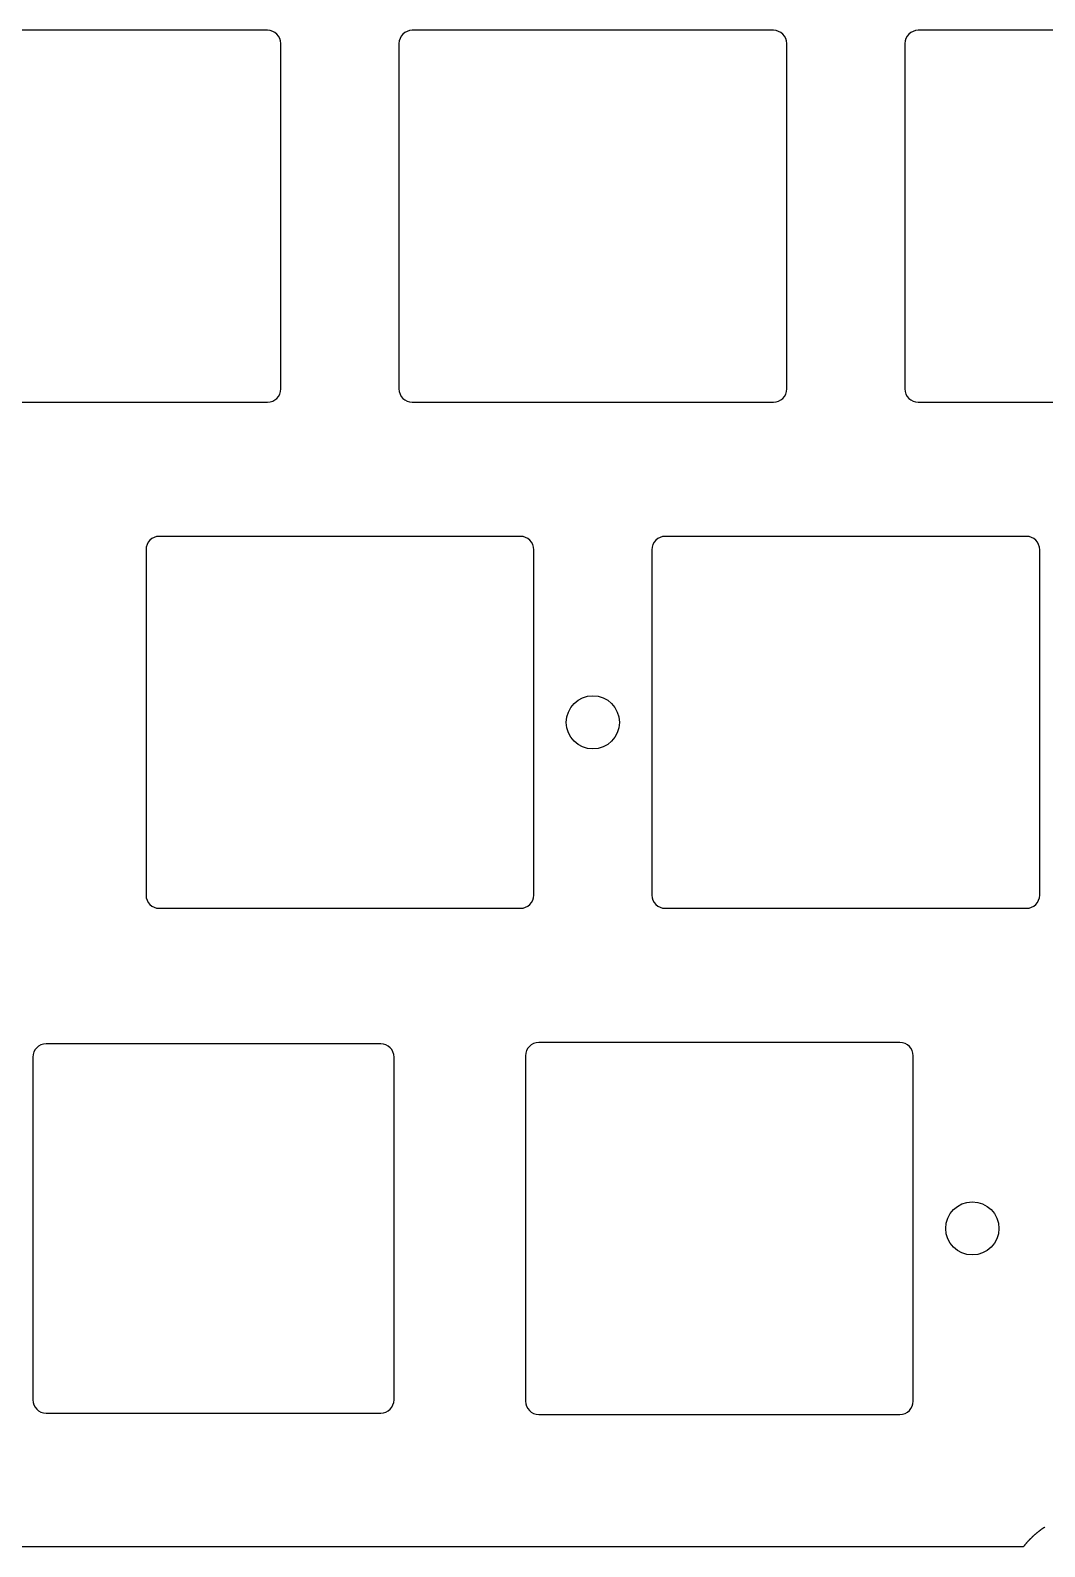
# Model space of a CAD drawing. Header units: millimetres. Extents: x -11 to 340, y -118 to 18.
# Drawn here: x 69.3 to 107.5, y -112 to -54.9 of the extents above; entities that cross this region are included whole.
import ezdxf

# ---------------------------------------------------------------- set-up
doc = ezdxf.new("R2010")
doc.units = ezdxf.units.MM
doc.header["$MEASUREMENT"] = 0
doc.layers.get('0').update_dxf_attribs({"linetype": 'CONTINUOUS'})
doc.layers.add('BLACK', color=7, linetype='CONTINUOUS')

msp = doc.modelspace()

# ---------------------------------------------------------------- linework, layer by layer
for points in [[(102.05, -93.0125), (88.45, -93.0125, 0.414212391), (87.95, -93.5125), (87.95, -106.5125, 0.414212391), (88.45, -107.0125), (102.05, -107.0125, 0.414213562), (102.55, -106.5125), (102.55, -93.5125, 0.414213562)], [(69.9, -93.0625, 0.414212391), (69.4, -93.5625), (69.4, -106.4625, 0.414212391), (69.9, -106.9625), (82.5, -106.9625, 0.414212391), (83, -106.4625), (83, -93.5625, 0.414212391), (82.5, -93.0625)]]:
    msp.add_lwpolyline(points, format="xyb", close=True)
msp.add_circle((104.775, -100.0125), 1)
at = {"layer": 'BLACK', "linetype": 'Continuous'}
for p, q in [((78.2375, -54.9125), (64.6375, -54.9125)), ((97.2875, -54.9125), (83.6875, -54.9125)), ((116.3375, -54.9125), (102.7375, -54.9125)), ((78.7375, -68.4125), (78.7375, -55.4125)), ((83.1875, -55.4125), (83.1875, -68.4125)), ((97.7875, -68.4125), (97.7875, -55.4125)), ((102.2375, -55.4125), (102.2375, -68.4125)), ((64.6375, -68.9125), (78.2375, -68.9125)), ((83.6875, -68.9125), (97.2875, -68.9125)), ((102.7375, -68.9125), (116.3375, -68.9125)), ((87.7625, -73.9625), (74.1625, -73.9625)), ((106.8125, -73.9625), (93.2125, -73.9625)), ((73.6625, -74.4625), (73.6625, -87.4625)), ((88.2625, -87.4625), (88.2625, -74.4625)), ((92.7125, -74.4625), (92.7125, -87.4625)), ((107.3125, -87.4625), (107.3125, -74.4625)), ((74.1625, -87.9625), (87.7625, -87.9625)), ((93.2125, -87.9625), (106.8125, -87.9625)), ((107.432047, -111.305303), (107.425364, -111.309885)), ((107.438742, -111.300738), (107.432047, -111.305303)), ((107.445445, -111.296191), (107.438742, -111.300738)), ((107.45216, -111.291661), (107.445445, -111.296191)), ((107.458882, -111.287149), (107.45216, -111.291661)), ((107.465617, -111.282654), (107.458882, -111.287149)), ((107.472359, -111.278177), (107.465617, -111.282654)), ((107.479113, -111.273717), (107.472359, -111.278177)), ((107.485874, -111.269275), (107.479113, -111.273717)), ((107.492648, -111.26485), (107.485874, -111.269275)), ((107.499429, -111.260444), (107.492648, -111.26485)), ((107.506222, -111.256054), (107.499429, -111.260444)), ((106.794901, -111.87656), (106.789665, -111.882692)), ((106.800151, -111.870442), (106.794901, -111.87656)), ((106.805417, -111.864336), (106.800151, -111.870442)), ((106.810698, -111.858244), (106.805417, -111.864336)), ((106.815994, -111.852164), (106.810698, -111.858244)), ((106.821305, -111.846098), (106.815994, -111.852164)), ((106.826631, -111.840045), (106.821305, -111.846098)), ((106.831972, -111.834006), (106.826631, -111.840045)), ((106.837328, -111.827979), (106.831972, -111.834006)), ((106.842699, -111.821966), (106.837328, -111.827979)), ((106.848085, -111.815966), (106.842699, -111.821966)), ((106.853486, -111.80998), (106.848085, -111.815966)), ((106.858901, -111.804007), (106.853486, -111.80998)), ((106.864332, -111.798048), (106.858901, -111.804007)), ((106.869777, -111.792102), (106.864332, -111.798048)), ((106.875237, -111.786169), (106.869777, -111.792102)), ((106.880711, -111.780251), (106.875237, -111.786169)), ((106.8862, -111.774345), (106.880711, -111.780251)), ((106.891704, -111.768454), (106.8862, -111.774345)), ((106.897222, -111.762576), (106.891704, -111.768454)), ((106.902755, -111.756712), (106.897222, -111.762576)), ((106.908303, -111.750861), (106.902755, -111.756712)), ((106.913865, -111.745024), (106.908303, -111.750861)), ((106.919441, -111.739202), (106.913865, -111.745024)), ((106.925032, -111.733393), (106.919441, -111.739202)), ((106.930637, -111.727598), (106.925032, -111.733393)), ((106.936257, -111.721816), (106.930637, -111.727598)), ((106.941891, -111.716049), (106.936257, -111.721816)), ((106.947539, -111.710296), (106.941891, -111.716049)), ((106.953201, -111.704557), (106.947539, -111.710296)), ((106.958878, -111.698832), (106.953201, -111.704557)), ((106.964569, -111.693121), (106.958878, -111.698832)), ((106.975993, -111.681741), (106.964569, -111.693121)), ((106.987473, -111.670419), (106.975993, -111.681741)), ((106.999009, -111.659153), (106.987473, -111.670419)), ((107.010601, -111.647945), (106.999009, -111.659153)), ((107.022248, -111.636795), (107.010601, -111.647945)), ((107.033951, -111.625703), (107.022248, -111.636795)), ((107.045708, -111.614668), (107.033951, -111.625703)), ((107.05752, -111.603693), (107.045708, -111.614668)), ((107.069386, -111.592776), (107.05752, -111.603693)), ((107.081306, -111.581918), (107.069386, -111.592776)), ((107.09328, -111.57112), (107.081306, -111.581918)), ((107.105307, -111.560381), (107.09328, -111.57112)), ((107.117388, -111.549701), (107.105307, -111.560381)), ((107.129521, -111.539082), (107.117388, -111.549701)), ((107.141706, -111.528524), (107.129521, -111.539082)), ((107.153944, -111.518026), (107.141706, -111.528524)), ((107.166234, -111.507589), (107.153944, -111.518026)), ((107.178575, -111.497213), (107.166234, -111.507589)), ((107.190968, -111.486898), (107.178575, -111.497213)), ((107.203411, -111.476645), (107.190968, -111.486898)), ((107.215905, -111.466454), (107.203411, -111.476645)), ((107.22845, -111.456325), (107.215905, -111.466454)), ((107.241045, -111.446258), (107.22845, -111.456325)), ((107.253689, -111.436254), (107.241045, -111.446258)), ((107.266383, -111.426313), (107.253689, -111.436254)), ((107.274425, -111.420067), (107.266383, -111.426313)), ((107.280875, -111.415086), (107.274425, -111.420067)), ((107.287334, -111.410123), (107.280875, -111.415086)), ((107.293805, -111.405176), (107.287334, -111.410123)), ((107.300285, -111.400248), (107.293805, -111.405176)), ((107.306777, -111.395335), (107.300285, -111.400248)), ((107.313277, -111.390442), (107.306777, -111.395335)), ((107.31979, -111.385564), (107.313277, -111.390442)), ((107.326311, -111.380705), (107.31979, -111.385564)), ((107.332844, -111.375861), (107.326311, -111.380705)), ((107.339385, -111.371037), (107.332844, -111.375861)), ((107.345939, -111.366228), (107.339385, -111.371037)), ((107.352501, -111.361438), (107.345939, -111.366228)), ((107.359075, -111.356664), (107.352501, -111.361438)), ((107.365658, -111.351908), (107.359075, -111.356664)), ((107.372252, -111.347169), (107.365658, -111.351908)), ((107.378855, -111.342448), (107.372252, -111.347169)), ((107.38547, -111.337743), (107.378855, -111.342448)), ((107.392093, -111.333058), (107.38547, -111.337743)), ((107.398728, -111.328388), (107.392093, -111.333058)), ((107.405371, -111.323736), (107.398728, -111.328388)), ((107.412026, -111.319101), (107.405371, -111.323736)), ((107.418689, -111.314485), (107.412026, -111.319101)), ((107.425364, -111.309885), (107.418689, -111.314485)), ((106.700195, -111.9925), (42.3, -111.9925)), ((106.707989, -111.982536), (106.700195, -111.9925)), ((106.712978, -111.976201), (106.707989, -111.982536)), ((106.717981, -111.969879), (106.712978, -111.976201)), ((106.723001, -111.963569), (106.717981, -111.969879)), ((106.728036, -111.957272), (106.723001, -111.963569)), ((106.733087, -111.950987), (106.728036, -111.957272)), ((106.738153, -111.944715), (106.733087, -111.950987)), ((106.743235, -111.938455), (106.738153, -111.944715)), ((106.748332, -111.932208), (106.743235, -111.938455)), ((106.753445, -111.925974), (106.748332, -111.932208)), ((106.758573, -111.919752), (106.753445, -111.925974)), ((106.763717, -111.913543), (106.758573, -111.919752)), ((106.768876, -111.907347), (106.763717, -111.913543)), ((106.774051, -111.901164), (106.768876, -111.907347)), ((106.77924, -111.894994), (106.774051, -111.901164)), ((106.784445, -111.888836), (106.77924, -111.894994)), ((106.789665, -111.882692), (106.784445, -111.888836))]:
    msp.add_line(p, q, dxfattribs=at)
at = {"layer": 'BLACK'}
msp.add_circle((90.4875, -80.9625), 1, dxfattribs=at)
for centre, start, end in [((78.2375, -55.4125), 0, 90), ((83.6875, -55.4125), 90, 180), ((97.2875, -55.4125), 0, 90), ((102.7375, -55.4125), 90, 180), ((78.2375, -68.4125), 270, 0), ((83.6875, -68.4125), 180, 270), ((97.2875, -68.4125), 270, 0), ((102.7375, -68.4125), 180, 270), ((74.1625, -74.4625), 90, 180), ((87.7625, -74.4625), 0, 90), ((93.2125, -74.4625), 90, 180), ((106.8125, -74.4625), 0, 90), ((74.1625, -87.4625), 180, 270), ((87.7625, -87.4625), 270, 0), ((93.2125, -87.4625), 180, 270), ((106.8125, -87.4625), 270, 0)]:
    msp.add_arc(centre, 0.5, start, end, dxfattribs=at)

doc.saveas('drawing.dxf')
